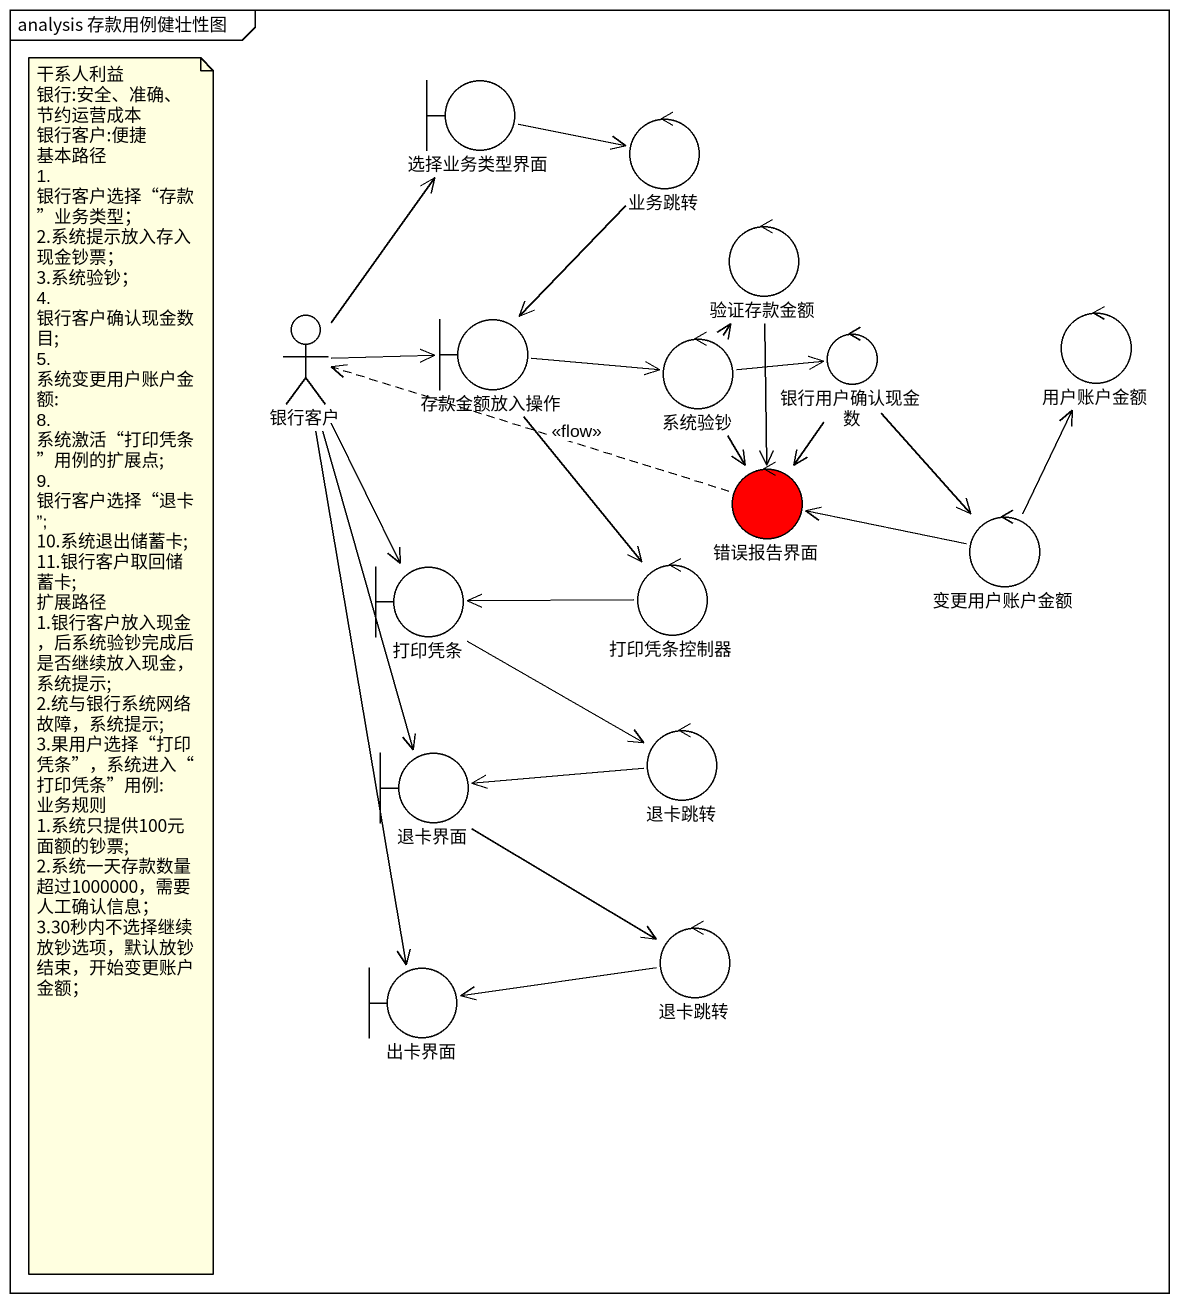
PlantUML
@startuml
mainframe analysis 存款用例健壮性图
boundary 选择业务类型界面
control 业务跳转
control 验证存款金额
actor 银行客户
boundary 存款金额放入操作
control 系统验钞
control 银行用户确认现金数
control 用户账户金额
control 错误报告界面 #FF0000
boundary 打印凭条
control 打印凭条控制器
control 变更用户账户金额
boundary 退卡界面
control 退卡跳转
control "退卡跳转" as 退卡跳转_2
boundary 出卡界面
选择业务类型界面 -right-> 业务跳转
业务跳转 --> 存款金额放入操作
验证存款金额 --> 错误报告界面
银行客户 -up-> 选择业务类型界面
银行客户 -right-> 存款金额放入操作
银行客户 --> 打印凭条
银行客户 --> 退卡界面
银行客户 --> 出卡界面
存款金额放入操作 -right-> 系统验钞
存款金额放入操作 --> 打印凭条控制器
系统验钞 -up-> 验证存款金额
系统验钞 -right-> 银行用户确认现金数
系统验钞 --> 错误报告界面
银行用户确认现金数 --> 错误报告界面
银行用户确认现金数 --> 变更用户账户金额
错误报告界面 .left.> 银行客户 : <<flow>>
打印凭条 -right-> 退卡跳转
打印凭条控制器 -left-> 打印凭条
变更用户账户金额 -up-> 用户账户金额
变更用户账户金额 -left-> 错误报告界面
退卡界面 -right-> 退卡跳转_2
退卡跳转 -left-> 退卡界面
退卡跳转_2 -left-> 出卡界面
note as N1
  干系人利益
  银行:安全、准确、节约运营成本
  银行客户:便捷
  基本路径
  1. 银行客户选择“存款”业务类型；
  2.系统提示放入存入现金钞票；
  3.系统验钞；
  4. 银行客户确认现金数目;
  5. 系统变更用户账户金额:
  8. 系统激活“打印凭条”用例的扩展点;
  9. 银行客户选择“退卡”;
  10.系统退出储蓄卡;
  11.银行客户取回储蓄卡;
  扩展路径
  1.银行客户放入现金，后系统验钞完成后是否继续放入现金，系统提示;
  2.统与银行系统网络故障，系统提示;
  3.果用户选择“打印凭条”，系统进入“打印凭条”用例:
  业务规则
  1.系统只提供100元面额的钞票;
  2.系统一天存款数量超过1000000，需要人工确认信息；
  3.30秒内不选择继续放钞选项，默认放钞结束，开始变更账户金额；
end note
@enduml
